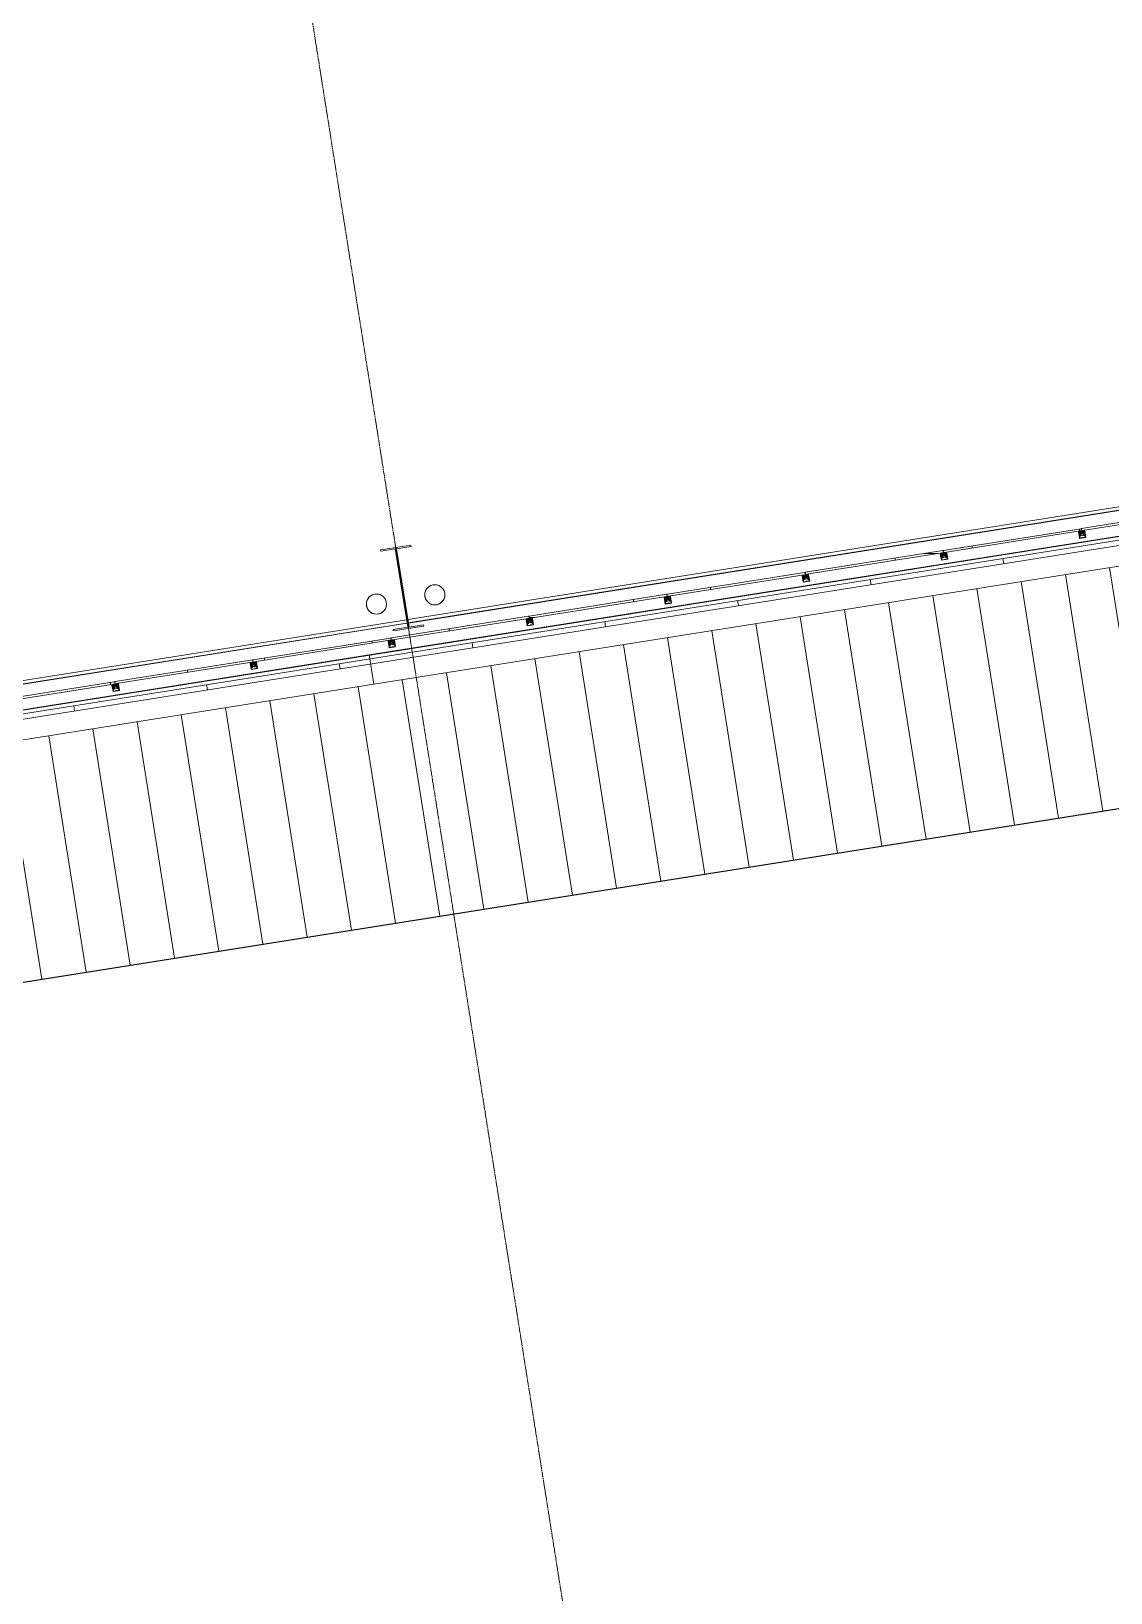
# Model space of a CAD drawing. Header units: millimetres. Extents: x -2355779 to -2216356, y 3874558 to 4068437.
# Drawn here: x -2249973 to -2241941, y 4003494 to 4015110 of the extents above; entities that cross this region are included whole.
import ezdxf

# ---------------------------------------------------------------- set-up
doc = ezdxf.new("R2010")
doc.units = ezdxf.units.MM
doc.linetypes.add('Grid Line', pattern=[21, 12, -3, 3, -3])
doc.linetypes.add('Overhead', pattern=[4, 2.5, -1.5])
for name, color, linetype, lineweight in [('A-CLNG', 13, 'Continuous', 5), ('A-DETL-GENF', 92, 'Continuous', 5), ('A-FLOR-OVHD', 1, 'Overhead', 13), ('A-GENM', 13, 'Continuous', 5), ('A-GLAZ-CURT', 52, 'Continuous', 5), ('A-GLAZ-CWMG', 51, 'Continuous', 5), ('A-ROOF', 132, 'Continuous', 5), ('A-ROOF-OTLN', 132, 'Continuous', 5), ('A-ROOF-PATT', 132, 'Continuous', 5), ('A-WALL-FNSH', 113, 'Continuous', 13), ('P-SANR-FIXT', 6, 'Continuous', 5), ('S-BEAM', 12, 'Continuous', 5), ('S-GRID', 1, 'Continuous', 5)]:
    doc.layers.add(name, color=color, linetype=linetype, lineweight=lineweight)
pattern_1 = [(270, (0, 0.5), (-15, -9e-16), [])]

# ---------------------------------------------------------------- blocks, each defined once
blk = doc.blocks.new('Structural Framing 24 - Structural Framing 1-1264814-GA - Part B 6m')
at = {"layer": 'S-BEAM', "lineweight": 13}
for p, q in [((-2247148, 4011287), (-2247375, 4011251)), ((-2247375, 4011251), (-2247373, 4011242)), ((-2247373, 4011242), (-2247265, 4011259)), ((-2247265, 4011259), (-2247172, 4010676)), ((-2247255, 4011260), (-2247146, 4011278)), ((-2247162, 4010678), (-2247255, 4011260)), ((-2247146, 4011278), (-2247148, 4011287)), ((-2247172, 4010676), (-2247281, 4010659)), ((-2247281, 4010659), (-2247279, 4010649)), ((-2247279, 4010649), (-2247052, 4010685)), ((-2247054, 4010695), (-2247162, 4010678)), ((-2247052, 4010685), (-2247054, 4010695))]:
    blk.add_line(p, q, dxfattribs=at)
blk = doc.blocks.new('Downpipe - Straight - 01 - 150D-V7-GA - Part B 6m')
at = {"layer": 'P-SANR-FIXT'}
for start, end in [(0, 180), (360, 180), (180, 0), (180, 360)]:
    blk.add_arc((-40, 100), 75, start, end, dxfattribs=at)
blk = doc.blocks.new('Downpipe - Straight - 01 - 150D-V8-GA - Part B 6m')
at = {"layer": 'P-SANR-FIXT'}
for start, end in [(0, 180), (360, 180), (180, 0), (180, 360)]:
    blk.add_arc((-40, 100), 75, start, end, dxfattribs=at)
blk = doc.blocks.new('Generic Models 20 - Generic Models 13-2246191-GA - Part B 6m')
at = {"layer": 'A-GENM', "lineweight": 13}
for p, q in [((-2232251, 4012878), (-2247458, 4010470)), ((-2247424, 4010252), (-2232217, 4012661)), ((-2247458, 4010470), (-2250191, 4010037)), ((-2247424, 4010252), (-2247458, 4010470)), ((-2247458, 4010470), (-2247424, 4010252)), ((-2250157, 4009820), (-2247424, 4010252))]:
    blk.add_line(p, q, dxfattribs=at)
blk = doc.blocks.new('MulticellPanel_Polycarbonate_Danpal_1040w - Grey-V54-GA - Part B 6m')
at = {"layer": 'A-GENM'}
h = blk.add_hatch(dxfattribs=at)
h.set_pattern_fill('FP_52', color=256, style=0, pattern_type=2)
h.set_pattern_definition(pattern_1)
h.paths.add_polyline_path([(-513, -1), (-514, 0), (-515, 1)])
h.paths.add_polyline_path([(519, -2), (517, -2), (519, -2)])
h.paths.add_polyline_path([(519, 8), (519, 9), (517, 16)])
for p, q in [((-520, 13), (-520, 9)), ((520, 9), (520, 13)), ((-519, -15), (-516, -15)), ((-515, -11), (-513, -6)), ((-513, -6), (-515, -6)), ((-513, -10), (-515, -11)), ((-514, -14), (-513, -10)), ((515, -6), (513, -6)), ((513, -6), (515, -11)), ((515, -11), (513, -10)), ((513, -10), (514, -14)), ((516, -15), (519, -15))]:
    blk.add_line(p, q, dxfattribs=at)
for centre, radius, start, end in [((-517, 13), 3, 105, 180), ((-520, 8), 1.2, 15, 89.9998), ((-520, 8), 1.2, 285.0002, 330.0001), ((517, 13), 3, 360, 75), ((520, 8), 1.2, 90.0002, 150.0001), ((520, 8), 1.2, 195, 239.9999), ((-520, -3), 1.2, 285.0002, 330.0001), ((-519, -14), 1.5, 180, 270), ((-520, -3), 1.2, 15, 60.6882), ((-516, -14), 1.5, 270, 333.1609), ((-511, -2), 2, 90, 158.7864), ((511, -2), 2, 21.2136, 76.2427), ((516, -14), 1.5, 206.8391, 270), ((520, -3), 1.2, 135.0001, 150.0001), ((520, -3), 1.2, 195, 239.9999), ((519, -14), 1.5, 270, 0)]:
    blk.add_arc(centre, radius, start, end, dxfattribs=at)
blk = doc.blocks.new('MulticellPanel_Polycarbonate_Danpal_1040w - Grey-V55-GA - Part B 6m')
at = {"layer": 'A-GENM'}
h = blk.add_hatch(dxfattribs=at)
h.set_pattern_fill('FP_52', color=256, style=0, pattern_type=2)
h.set_pattern_definition(pattern_1)
h.paths.add_polyline_path([(-513, -1), (-514, 1), (-514, 0)])
h.paths.add_polyline_path([(519, -2), (517, -2), (519, -2)])
h.paths.add_polyline_path([(519, 8), (519, 9), (517, 16)])
for p, q in [((-520, 13), (-520, 9)), ((520, 9), (520, 13)), ((-519, -15), (-516, -15)), ((-515, -11), (-513, -6)), ((-513, -6), (-515, -6)), ((-513, -10), (-515, -11)), ((-514, -14), (-513, -10)), ((515, -6), (513, -6)), ((513, -6), (515, -11)), ((515, -11), (513, -10)), ((513, -10), (514, -14)), ((516, -15), (519, -15))]:
    blk.add_line(p, q, dxfattribs=at)
for centre, radius, start, end in [((-517, 13), 3, 105, 180), ((-520, 8), 1.2, 15, 89.9998), ((-520, 8), 1.2, 285.0002, 330.0001), ((517, 13), 3, 360, 75), ((520, 8), 1.2, 90.0002, 150.0001), ((520, 8), 1.2, 195, 239.9999), ((-520, -3), 1.2, 285.0002, 330.0001), ((-519, -14), 1.5, 180, 270), ((-520, -3), 1.2, 15, 59.9999), ((-516, -14), 1.5, 270, 333.1609), ((-511, -2), 2, 90, 158.7864), ((511, -2), 2, 21.2136, 76.2427), ((516, -14), 1.5, 206.8391, 270), ((520, -3), 1.2, 135.0001, 150.0001), ((520, -3), 1.2, 195, 239.9999), ((519, -14), 1.5, 270, 0)]:
    blk.add_arc(centre, radius, start, end, dxfattribs=at)
blk = doc.blocks.new('MulticellPanel_Polycarbonate_Danpal_1040w - Grey-2872306-GA - Part B 6m')
at = {"layer": 'A-GENM'}
h = blk.add_hatch(dxfattribs=at)
h.set_pattern_fill('FP_52', color=256, style=0, pattern_type=2)
h.set_pattern_definition(pattern_1)
h.paths.add_polyline_path([(-513, -1), (-514, 0), (-515, 1)])
h.paths.add_polyline_path([(519, -2), (517, -2), (519, -2)])
h.paths.add_polyline_path([(519, 8), (519, 9), (517, 16)])
for p, q in [((-520, 13), (-520, 9)), ((520, 9), (520, 13)), ((-519, -15), (-516, -15)), ((-515, -11), (-513, -6)), ((-513, -6), (-515, -6)), ((-513, -10), (-515, -11)), ((-514, -14), (-513, -10)), ((515, -6), (513, -6)), ((513, -6), (515, -11)), ((515, -11), (513, -10)), ((513, -10), (514, -14)), ((516, -15), (519, -15))]:
    blk.add_line(p, q, dxfattribs=at)
for centre, radius, start, end in [((-517, 13), 3, 105, 180), ((-520, 8), 1.2, 15, 89.9998), ((-520, 8), 1.2, 285.0002, 330.0001), ((517, 13), 3, 360, 75), ((520, 8), 1.2, 90.0002, 150.0001), ((520, 8), 1.2, 195, 239.9999), ((-520, -3), 1.2, 285.0002, 330.0001), ((-519, -14), 1.5, 180, 270), ((-520, -3), 1.2, 15, 59.9999), ((-516, -14), 1.5, 270, 333.1609), ((-511, -2), 2, 90, 158.7864), ((511, -2), 2, 21.2136, 76.2427), ((516, -14), 1.5, 206.8391, 270), ((520, -3), 1.2, 135.0001, 150.0001), ((520, -3), 1.2, 195, 239.9999), ((519, -14), 1.5, 270, 0)]:
    blk.add_arc(centre, radius, start, end, dxfattribs=at)
blk = doc.blocks.new('MulticellPanel_Polycarbonate_Danpal_1040w - Grey-V63-GA - Part B 6m')
at = {"layer": 'A-GENM'}
h = blk.add_hatch(dxfattribs=at)
h.set_pattern_fill('FP_60', color=256, style=0, pattern_type=2)
h.set_pattern_definition([(81, (1594809.2, -4312767.3), (-790.15067, 125.14757), []), (171, (1594809.2, -4312767.3), (-125.14757, -790.15067), [])])
h.paths.add_polyline_path([(-515, -6), (-513, -1), (-519, -3)])
h.paths.add_polyline_path([(-520, -14), (-515, -11), (-515, -6), (-520, -4)])
h.paths.add_polyline_path([(-520, -2), (-513, -1), (-520, 7)])
h.paths.add_polyline_path([(-511, 0), (511, 0), (519, 8), (517, 16), (-517, 16), (-519, 8)])
h.paths.add_polyline_path([(515, -6), (519, -3), (513, -1)])
h.paths.add_polyline_path([(520, -14), (520, -4), (515, -6), (515, -11)])
h.paths.add_polyline_path([(513, -1), (520, -2), (520, 7)])
for p, q in [((-520, 13), (-520, 9)), ((-520, 7), (-520, -2)), ((517, 16), (-517, 16)), ((520, 9), (520, 13)), ((520, -2), (520, 7)), ((-520, -4), (-520, -14)), ((-519, -15), (-516, -15)), ((-515, -6), (-513, -1)), ((-515, -11), (-513, -6)), ((-513, -6), (-515, -6)), ((-513, -10), (-515, -11)), ((-514, -14), (-513, -10)), ((-511, 0), (511, 0)), ((513, -1), (515, -6)), ((515, -6), (513, -6)), ((513, -6), (515, -11)), ((515, -11), (513, -10)), ((513, -10), (514, -14)), ((516, -15), (519, -15)), ((520, -14), (520, -4))]:
    blk.add_line(p, q, dxfattribs=at)
for centre, radius, start, end in [((-517, 13), 3, 90, 180), ((-520, 8), 1.2, 270.0002, 89.9998), ((517, 13), 3, 360, 90), ((520, 8), 1.2, 90.0002, 269.9998), ((-520, -3), 1.2, 270.0002, 89.9998), ((-519, -14), 1.5, 180, 270), ((-516, -14), 1.5, 270, 333.1609), ((-511, -2), 2, 90, 158.7864), ((511, -2), 2, 21.2136, 90), ((516, -14), 1.5, 206.8391, 270), ((520, -3), 1.2, 90.0002, 269.9998), ((519, -14), 1.5, 270, 360)]:
    blk.add_arc(centre, radius, start, end, dxfattribs=at)
blk = doc.blocks.new('MulticellPanel_Polycarbonate_Danpal_1040w - Grey-V64-GA - Part B 6m')
at = {"layer": 'A-GENM'}
h = blk.add_hatch(dxfattribs=at)
h.set_pattern_fill('FP_61', color=256, style=0, pattern_type=2)
h.set_pattern_definition([(81, (1593769.2, -4312767.3), (-790.15067, 125.14757), []), (171, (1593769.2, -4312767.3), (-125.14757, -790.15067), [])])
h.paths.add_polyline_path([(-515, -6), (-514, -2), (-519, -3), (-515, -6)])
h.paths.add_polyline_path([(-520, -14), (-515, -11), (-515, -6), (-520, -4)])
h.paths.add_polyline_path([(-520, -2), (-514, 0), (-520, 7)])
h.paths.add_polyline_path([(-511, 0), (511, 0), (519, 8), (517, 16), (-517, 16), (-519, 8), (-514, 3)])
h.paths.add_polyline_path([(515, -6), (519, -3), (513, -1)])
h.paths.add_polyline_path([(520, -14), (520, -4), (515, -6), (515, -11)])
h.paths.add_polyline_path([(513, -1), (520, -2), (520, 7)])
for p, q in [((-520, 13), (-520, 9)), ((-520, 7), (-520, -2)), ((517, 16), (-517, 16)), ((520, 9), (520, 13)), ((520, -2), (520, 7)), ((-520, -4), (-520, -14)), ((-519, -15), (-516, -15)), ((-515, -6), (-513, -1)), ((-515, -11), (-513, -6)), ((-513, -6), (-515, -6)), ((-513, -10), (-515, -11)), ((-514, -14), (-513, -10)), ((-511, 0), (511, 0)), ((513, -1), (515, -6)), ((515, -6), (513, -6)), ((513, -6), (515, -11)), ((515, -11), (513, -10)), ((513, -10), (514, -14)), ((516, -15), (519, -15)), ((520, -14), (520, -4))]:
    blk.add_line(p, q, dxfattribs=at)
for centre, radius, start, end in [((-517, 13), 3, 90, 180), ((-520, 8), 1.2, 270.0002, 89.9998), ((517, 13), 3, 360, 90), ((520, 8), 1.2, 90.0002, 269.9998), ((-520, -3), 1.2, 270.0002, 89.9998), ((-519, -14), 1.5, 180, 270), ((-516, -14), 1.5, 270, 333.1609), ((-511, -2), 2, 90, 158.7864), ((511, -2), 2, 21.2136, 90), ((516, -14), 1.5, 206.8391, 270), ((520, -3), 1.2, 90.0002, 269.9998), ((519, -14), 1.5, 270, 360)]:
    blk.add_arc(centre, radius, start, end, dxfattribs=at)
blk = doc.blocks.new('MulticellPanel_Polycarbonate_Danpal_1040w - Grey-V65-GA - Part B 6m')
at = {"layer": 'A-GENM'}
h = blk.add_hatch(dxfattribs=at)
h.set_pattern_fill('FP_62', color=256, style=0, pattern_type=2)
h.set_pattern_definition([(81, (1592729.2, -4312767.3), (-790.15067, 125.14757), []), (171, (1592729.2, -4312767.3), (-125.14757, -790.15067), [])])
h.paths.add_polyline_path([(-515, -6), (-513, -1), (-519, -3)])
h.paths.add_polyline_path([(-520, -14), (-515, -11), (-515, -6), (-520, -4)])
h.paths.add_polyline_path([(-520, -2), (-513, -1), (-520, 7)])
h.paths.add_polyline_path([(-511, 0), (511, 0), (519, 8), (517, 16), (-517, 16), (-519, 8)])
h.paths.add_polyline_path([(515, -6), (519, -3), (513, -1)])
h.paths.add_polyline_path([(520, -14), (520, -4), (515, -6), (515, -11)])
h.paths.add_polyline_path([(513, -1), (520, -2), (520, 7)])
for p, q in [((-520, 13), (-520, 9)), ((-520, 7), (-520, -2)), ((517, 16), (-517, 16)), ((520, 9), (520, 13)), ((520, -2), (520, 7)), ((-520, -4), (-520, -14)), ((-519, -15), (-516, -15)), ((-515, -6), (-513, -1)), ((-515, -11), (-513, -6)), ((-513, -6), (-515, -6)), ((-513, -10), (-515, -11)), ((-514, -14), (-513, -10)), ((-511, 0), (511, 0)), ((513, -1), (515, -6)), ((515, -6), (513, -6)), ((513, -6), (515, -11)), ((515, -11), (513, -10)), ((513, -10), (514, -14)), ((516, -15), (519, -15)), ((520, -14), (520, -4))]:
    blk.add_line(p, q, dxfattribs=at)
for centre, radius, start, end in [((-517, 13), 3, 90, 180), ((-520, 8), 1.2, 270.0002, 89.9998), ((517, 13), 3, 360, 90), ((520, 8), 1.2, 90.0002, 269.9998), ((-520, -3), 1.2, 270.0002, 89.9998), ((-519, -14), 1.5, 180, 270), ((-516, -14), 1.5, 270, 333.1609), ((-511, -2), 2, 90, 158.7864), ((511, -2), 2, 21.2136, 90), ((516, -14), 1.5, 206.8391, 270), ((520, -3), 1.2, 90.0002, 269.9998), ((519, -14), 1.5, 270, 360)]:
    blk.add_arc(centre, radius, start, end, dxfattribs=at)
blk = doc.blocks.new('MulticellPanel_Polycarbonate_Danpal_1040w - Grey-V66-GA - Part B 6m')
at = {"layer": 'A-GENM'}
h = blk.add_hatch(dxfattribs=at)
h.set_pattern_fill('FP_63', color=256, style=0, pattern_type=2)
h.set_pattern_definition([(81, (1591689.2, -4312767.3), (-790.15067, 125.14757), []), (171, (1591689.2, -4312767.3), (-125.14757, -790.15067), [])])
h.paths.add_polyline_path([(-515, -6), (-513, -1), (-519, -3)])
h.paths.add_polyline_path([(-520, -14), (-515, -11), (-515, -6), (-520, -4)])
h.paths.add_polyline_path([(-520, -2), (-513, -1), (-520, 7)])
h.paths.add_polyline_path([(-511, 0), (511, 0), (519, 8), (517, 16), (-517, 16), (-519, 8)])
h.paths.add_polyline_path([(515, -6), (519, -3), (513, -1)])
h.paths.add_polyline_path([(520, -14), (520, -4), (515, -6), (515, -11)])
h.paths.add_polyline_path([(513, -1), (520, -2), (520, 7)])
for p, q in [((-520, 13), (-520, 9)), ((-520, 7), (-520, -2)), ((517, 16), (-517, 16)), ((520, 9), (520, 13)), ((520, -2), (520, 7)), ((-520, -4), (-520, -14)), ((-519, -15), (-516, -15)), ((-515, -6), (-513, -1)), ((-515, -11), (-513, -6)), ((-513, -6), (-515, -6)), ((-513, -10), (-515, -11)), ((-514, -14), (-513, -10)), ((-511, 0), (511, 0)), ((513, -1), (515, -6)), ((515, -6), (513, -6)), ((513, -6), (515, -11)), ((515, -11), (513, -10)), ((513, -10), (514, -14)), ((516, -15), (519, -15)), ((520, -14), (520, -4))]:
    blk.add_line(p, q, dxfattribs=at)
for centre, radius, start, end in [((-517, 13), 3, 90, 180), ((-520, 8), 1.2, 270.0002, 89.9998), ((517, 13), 3, 360, 90), ((520, 8), 1.2, 90.0002, 269.9998), ((-520, -3), 1.2, 270.0002, 89.9998), ((-519, -14), 1.5, 180, 270), ((-516, -14), 1.5, 270, 333.1609), ((-511, -2), 2, 90, 158.7864), ((511, -2), 2, 21.2136, 90), ((516, -14), 1.5, 206.8391, 270), ((520, -3), 1.2, 90.0002, 269.9998), ((519, -14), 1.5, 270, 360)]:
    blk.add_arc(centre, radius, start, end, dxfattribs=at)
blk = doc.blocks.new('MulticellPanel_Polycarbonate_Danpal_1040w - Grey-V67-GA - Part B 6m')
at = {"layer": 'A-GENM'}
h = blk.add_hatch(dxfattribs=at)
h.set_pattern_fill('FP_64', color=256, style=0, pattern_type=2)
h.set_pattern_definition([(81, (1590649.2, -4312767.3), (-790.15067, 125.14757), []), (171, (1590649.2, -4312767.3), (-125.14757, -790.15067), [])])
h.paths.add_polyline_path([(-515, -6), (-513, -1), (-519, -3)])
h.paths.add_polyline_path([(-520, -14), (-515, -11), (-515, -6), (-520, -4)])
h.paths.add_polyline_path([(-520, -2), (-513, -1), (-520, 7)])
h.paths.add_polyline_path([(-511, 0), (511, 0), (519, 8), (517, 16), (-517, 16), (-519, 8)])
h.paths.add_polyline_path([(515, -6), (519, -3), (513, -1)])
h.paths.add_polyline_path([(520, -14), (520, -4), (515, -6), (515, -11)])
h.paths.add_polyline_path([(513, -1), (520, -2), (520, 7), (517, 4)])
for p, q in [((-520, 13), (-520, 9)), ((-520, 7), (-520, -2)), ((517, 16), (-517, 16)), ((520, 9), (520, 13)), ((520, -2), (520, 7)), ((-520, -4), (-520, -14)), ((-519, -15), (-516, -15)), ((-515, -6), (-513, -1)), ((-515, -11), (-513, -6)), ((-513, -6), (-515, -6)), ((-513, -10), (-515, -11)), ((-514, -14), (-513, -10)), ((-511, 0), (511, 0)), ((513, -1), (515, -6)), ((515, -6), (513, -6)), ((513, -6), (515, -11)), ((515, -11), (513, -10)), ((513, -10), (514, -14)), ((516, -15), (519, -15)), ((520, -14), (520, -4))]:
    blk.add_line(p, q, dxfattribs=at)
for centre, radius, start, end in [((-517, 13), 3, 90, 180), ((-520, 8), 1.2, 270.0002, 89.9998), ((517, 13), 3, 360, 90), ((520, 8), 1.2, 90.0002, 269.9998), ((-520, -3), 1.2, 270.0002, 89.9998), ((-519, -14), 1.5, 180, 270), ((-516, -14), 1.5, 270, 333.1609), ((-511, -2), 2, 90, 158.7864), ((511, -2), 2, 21.2136, 90), ((516, -14), 1.5, 206.8391, 270), ((520, -3), 1.2, 90.0002, 269.9998), ((519, -14), 1.5, 270, 360)]:
    blk.add_arc(centre, radius, start, end, dxfattribs=at)
blk = doc.blocks.new('MulticellPanel_Polycarbonate_Danpal_1040w - Grey-V68-GA - Part B 6m')
at = {"layer": 'A-GENM'}
h = blk.add_hatch(dxfattribs=at)
h.set_pattern_fill('FP_65', color=256, style=0, pattern_type=2)
h.set_pattern_definition([(81, (1589609.2, -4312767.3), (-790.15067, 125.14757), []), (171, (1589609.2, -4312767.3), (-125.14757, -790.15067), [])])
h.paths.add_polyline_path([(-515, -6), (-513, -1), (-519, -3)])
h.paths.add_polyline_path([(-520, -14), (-515, -11), (-515, -6), (-520, -4)])
h.paths.add_polyline_path([(-520, -2), (-513, -1), (-520, 7), (-520, 3)])
h.paths.add_polyline_path([(-511, 0), (511, 0), (519, 8), (517, 16), (-517, 16), (-519, 8), (-513, 2)])
h.paths.add_polyline_path([(515, -6), (519, -3), (513, -1)])
h.paths.add_polyline_path([(520, -14), (520, -4), (515, -6), (515, -11)])
h.paths.add_polyline_path([(513, -1), (520, -2), (520, 7)])
for p, q in [((-520, 13), (-520, 9)), ((-520, 7), (-520, -2)), ((517, 16), (-517, 16)), ((520, 9), (520, 13)), ((520, -2), (520, 7)), ((-520, -4), (-520, -14)), ((-519, -15), (-516, -15)), ((-515, -6), (-513, -1)), ((-515, -11), (-513, -6)), ((-513, -6), (-515, -6)), ((-513, -10), (-515, -11)), ((-514, -14), (-513, -10)), ((-511, 0), (511, 0)), ((513, -1), (515, -6)), ((515, -6), (513, -6)), ((513, -6), (515, -11)), ((515, -11), (513, -10)), ((513, -10), (514, -14)), ((516, -15), (519, -15)), ((520, -14), (520, -4))]:
    blk.add_line(p, q, dxfattribs=at)
for centre, radius, start, end in [((-517, 13), 3, 90, 180), ((-520, 8), 1.2, 270.0002, 89.9998), ((517, 13), 3, 360, 90), ((520, 8), 1.2, 90.0002, 269.9998), ((-520, -3), 1.2, 270.0002, 89.9998), ((-519, -14), 1.5, 180, 270), ((-516, -14), 1.5, 270, 333.1609), ((-511, -2), 2, 90, 158.7864), ((511, -2), 2, 21.2136, 90), ((516, -14), 1.5, 206.8391, 270), ((520, -3), 1.2, 90.0002, 269.9998), ((519, -14), 1.5, 270, 360)]:
    blk.add_arc(centre, radius, start, end, dxfattribs=at)
blk = doc.blocks.new('MulticellPanel_Polycarbonate_Danpal_1040w - Grey-V69-GA - Part B 6m')
at = {"layer": 'A-GENM'}
h = blk.add_hatch(dxfattribs=at)
h.set_pattern_fill('FP_66', color=256, style=0, pattern_type=2)
h.set_pattern_definition([(81, (1588569.2, -4312767.3), (-790.15067, 125.14757), []), (171, (1588569.2, -4312767.3), (-125.14757, -790.15067), [])])
h.paths.add_polyline_path([(-515, -6), (-513, -1), (-519, -3)])
h.paths.add_polyline_path([(-520, -14), (-515, -11), (-515, -6), (-520, -4)])
h.paths.add_polyline_path([(-520, -2), (-513, -1), (-520, 7)])
h.paths.add_polyline_path([(-511, 0), (511, 0), (519, 8), (517, 16), (-517, 16), (-519, 8)])
h.paths.add_polyline_path([(515, -6), (519, -3), (513, -1)])
h.paths.add_polyline_path([(520, -14), (520, -4), (515, -6), (515, -11)])
h.paths.add_polyline_path([(513, -1), (520, -2), (520, 7)])
for p, q in [((-520, 13), (-520, 9)), ((-520, 7), (-520, -2)), ((517, 16), (-517, 16)), ((520, 9), (520, 13)), ((520, -2), (520, 7)), ((-520, -4), (-520, -14)), ((-519, -15), (-516, -15)), ((-515, -6), (-513, -1)), ((-515, -11), (-513, -6)), ((-513, -6), (-515, -6)), ((-513, -10), (-515, -11)), ((-514, -14), (-513, -10)), ((-511, 0), (511, 0)), ((513, -1), (515, -6)), ((515, -6), (513, -6)), ((513, -6), (515, -11)), ((515, -11), (513, -10)), ((513, -10), (514, -14)), ((516, -15), (519, -15)), ((520, -14), (520, -4))]:
    blk.add_line(p, q, dxfattribs=at)
for centre, radius, start, end in [((-517, 13), 3, 90, 180), ((-520, 8), 1.2, 270.0002, 89.9998), ((517, 13), 3, 360, 90), ((520, 8), 1.2, 90.0002, 269.9998), ((-520, -3), 1.2, 270.0002, 89.9998), ((-519, -14), 1.5, 180, 270), ((-516, -14), 1.5, 270, 333.1609), ((-511, -2), 2, 90, 158.7864), ((511, -2), 2, 21.2136, 90), ((516, -14), 1.5, 206.8391, 270), ((520, -3), 1.2, 90.0002, 269.9998), ((519, -14), 1.5, 270, 360)]:
    blk.add_arc(centre, radius, start, end, dxfattribs=at)
blk = doc.blocks.new('MulticellPanel_Polycarbonate_Danpal_1040w - Grey-V70-GA - Part B 6m')
at = {"layer": 'A-GENM'}
h = blk.add_hatch(dxfattribs=at)
h.set_pattern_fill('FP_67', color=256, style=0, pattern_type=2)
h.set_pattern_definition([(81, (1587529.2, -4312767.3), (-790.15067, 125.14757), []), (171, (1587529.2, -4312767.3), (-125.14757, -790.15067), [])])
h.paths.add_polyline_path([(-515, -6), (-513, -1), (-519, -3)])
h.paths.add_polyline_path([(-520, -14), (-515, -11), (-515, -6), (-520, -4)])
h.paths.add_polyline_path([(-520, -2), (-513, -1), (-520, 7)])
h.paths.add_polyline_path([(-511, 0), (511, 0), (519, 8), (517, 16), (-517, 16), (-519, 8)])
h.paths.add_polyline_path([(515, -6), (519, -3), (513, -1)])
h.paths.add_polyline_path([(520, -14), (520, -4), (515, -6), (515, -11)])
h.paths.add_polyline_path([(513, -1), (520, -2), (520, 7)])
for p, q in [((-520, 13), (-520, 9)), ((-520, 7), (-520, -2)), ((517, 16), (-517, 16)), ((520, 9), (520, 13)), ((520, -2), (520, 7)), ((-520, -4), (-520, -14)), ((-519, -15), (-516, -15)), ((-515, -6), (-513, -1)), ((-515, -11), (-513, -6)), ((-513, -6), (-515, -6)), ((-513, -10), (-515, -11)), ((-514, -14), (-513, -10)), ((-511, 0), (511, 0)), ((513, -1), (515, -6)), ((515, -6), (513, -6)), ((513, -6), (515, -11)), ((515, -11), (513, -10)), ((513, -10), (514, -14)), ((516, -15), (519, -15)), ((520, -14), (520, -4))]:
    blk.add_line(p, q, dxfattribs=at)
for centre, radius, start, end in [((-517, 13), 3, 90, 180), ((-520, 8), 1.2, 270.0002, 89.9998), ((517, 13), 3, 360, 90), ((520, 8), 1.2, 90.0002, 269.9998), ((-520, -3), 1.2, 270.0002, 89.9998), ((-519, -14), 1.5, 180, 270), ((-516, -14), 1.5, 270, 333.1609), ((-511, -2), 2, 90, 158.7864), ((511, -2), 2, 21.2136, 90), ((516, -14), 1.5, 206.8391, 270), ((520, -3), 1.2, 90.0002, 269.9998), ((519, -14), 1.5, 270, 360)]:
    blk.add_arc(centre, radius, start, end, dxfattribs=at)
blk = doc.blocks.new('MulticellPanel_Polycarbonate_Danpal_1040w - Grey-V71-GA - Part B 6m')
at = {"layer": 'A-GENM'}
h = blk.add_hatch(dxfattribs=at)
h.set_pattern_fill('FP_68', color=256, style=0, pattern_type=2)
h.set_pattern_definition([(81, (1586489.2, -4312767.3), (-790.15067, 125.14757), []), (171, (1586489.2, -4312767.3), (-125.14757, -790.15067), [])])
h.paths.add_polyline_path([(-515, -6), (-513, -1), (-519, -3)])
h.paths.add_polyline_path([(-520, -14), (-515, -11), (-515, -6), (-520, -4)])
h.paths.add_polyline_path([(-520, -2), (-513, -1), (-520, 7)])
h.paths.add_polyline_path([(-511, 0), (511, 0), (519, 8), (517, 16), (-517, 16), (-519, 8)])
h.paths.add_polyline_path([(515, -6), (519, -3), (513, -1)])
h.paths.add_polyline_path([(520, -14), (520, -4), (515, -6), (515, -11)])
h.paths.add_polyline_path([(513, -1), (520, -2), (520, 7)])
for p, q in [((-520, 13), (-520, 9)), ((-520, 7), (-520, -2)), ((517, 16), (-517, 16)), ((520, 9), (520, 13)), ((520, -2), (520, 7)), ((-520, -4), (-520, -14)), ((-519, -15), (-516, -15)), ((-515, -6), (-513, -1)), ((-515, -11), (-513, -6)), ((-513, -6), (-515, -6)), ((-513, -10), (-515, -11)), ((-514, -14), (-513, -10)), ((-511, 0), (511, 0)), ((513, -1), (515, -6)), ((515, -6), (513, -6)), ((513, -6), (515, -11)), ((515, -11), (513, -10)), ((513, -10), (514, -14)), ((516, -15), (519, -15)), ((520, -14), (520, -4))]:
    blk.add_line(p, q, dxfattribs=at)
for centre, radius, start, end in [((-517, 13), 3, 90, 180), ((-520, 8), 1.2, 270.0002, 89.9998), ((517, 13), 3, 360, 90), ((520, 8), 1.2, 90.0002, 269.9998), ((-520, -3), 1.2, 270.0002, 89.9998), ((-519, -14), 1.5, 180, 270), ((-516, -14), 1.5, 270, 333.1609), ((-511, -2), 2, 90, 158.7864), ((511, -2), 2, 21.2136, 90), ((516, -14), 1.5, 206.8391, 270), ((520, -3), 1.2, 90.0002, 269.9998), ((519, -14), 1.5, 270, 360)]:
    blk.add_arc(centre, radius, start, end, dxfattribs=at)
blk = doc.blocks.new('Rectangular Mullion - DPAEC50-1105308-GA - Part B 6m')
at = {"layer": 'A-DETL-GENF'}
for p, q in [((24, 54), (-24, 54)), ((-24, 54), (-24, 5)), ((-23, 3), (-18, 3)), ((-22, 7), (-22, 34)), ((-21, 43), (-21, 50)), ((-21, 35), (-18, 35)), ((-17, 7), (-21, 6)), ((-20, 51), (-1, 51)), ((-20, 41), (-20, 43)), ((-15, 18), (-20, 9)), ((-20, 9), (-15, 17)), ((-20, 9), (-20, 7)), ((-20, 8), (-20, 9)), ((-14, 8), (-20, 8)), ((-20, 7), (-14, 7)), ((-17, 40), (-19, 40)), ((-10, 37), (-18, 37)), ((-18, 35), (-18, 22)), ((-16, 22), (-17, 35)), ((-17, 35), (-9, 35)), ((-9, 20), (-14, 20)), ((-14, 19), (-10, 19)), ((-9, 9), (-13, 8)), ((-13, 7), (-7, 9)), ((-8, 2), (-12, 1)), ((-12, 1), (-9, 1)), ((-8, 37), (-9, 37)), ((9, 34), (-9, 34)), ((-9, 34), (-8, 34)), ((-7, 9), (-9, 5)), ((-9, 4), (-7, 4)), ((-8, 36), (-8, 37)), ((-8, 34), (-8, 22)), ((-8, 5), (-6, 10)), ((-6, 10), (-8, 9)), ((-8, 2), (-6, 5)), ((-6, 5), (-8, 5)), ((-7, 4), (-8, 2)), ((-7, 22), (-7, 34)), ((-7, 34), (7, 34)), ((-4, 23), (3, 23)), ((3, 23), (-4, 23)), ((-1, 51), (0, 52)), ((0, 52), (1, 51)), ((1, 51), (20, 51)), ((8, 9), (6, 10)), ((6, 10), (8, 5)), ((8, 5), (6, 5)), ((6, 5), (8, 2)), ((7, 34), (7, 22)), ((9, 5), (7, 9)), ((7, 9), (13, 7)), ((8, 2), (7, 4)), ((7, 4), (9, 4)), ((9, 37), (8, 37)), ((8, 37), (8, 36)), ((8, 22), (8, 34)), ((8, 34), (9, 34)), ((12, 1), (8, 2)), ((9, 35), (17, 35)), ((14, 20), (9, 20)), ((13, 8), (9, 9)), ((9, 1), (12, 1)), ((18, 37), (10, 37)), ((10, 19), (14, 19)), ((20, 8), (14, 8)), ((14, 7), (20, 7)), ((20, 9), (15, 18)), ((15, 17), (20, 9)), ((17, 35), (16, 22)), ((19, 40), (17, 40)), ((21, 6), (17, 7)), ((18, 22), (18, 35)), ((18, 35), (21, 35)), ((18, 3), (23, 3)), ((20, 43), (20, 41)), ((20, 7), (20, 9)), ((20, 9), (20, 8)), ((21, 50), (21, 43)), ((22, 34), (22, 7)), ((24, 5), (24, 54))]:
    blk.add_line(p, q, dxfattribs=at)
for centre, radius, start, end in [((-23, 5), 1, 180, 270), ((-21, 39), 2.1, 75, 15), ((-21, 34), 1, 90, 180), ((-21, 7), 1, 180, 275), ((-20, 50), 1.2, 90, 180), ((-21, 39), 3.7, 75, 100.9055), ((-21, 39), 3.7, 325.4192, 15), ((-9, 28), 6, 90, 178.5709), ((137, 25), 152, 178.5709, 182.4896), ((137, 25), 152, 182.9076, 186.319), ((-9, 28), 5.2, 90, 178.5709), ((137, 25), 151, 178.5709, 181.8369), ((137, 25), 151, 182.064, 186.2791), ((137, 25), 152, 186.7358, 188.8939), ((137, 25), 151, 186.7315, 189.0318), ((-12, 2), 0.975, 188.8939, 275.24), ((-10, 38), 0.706, 289.0493, 354.5477), ((-4, 17), 6.58, 156.7371, 181.8449), ((16, 17), 26.5, 181.8449, 197.5886), ((-9, 36), 1, 270, 360), ((-4, 17), 5.98, 90, 181.8449), ((-4, 17), 6.58, 131.8412, 150.9148), ((16, 17), 25.9, 181.8449, 197.6717), ((-9, 4), 0.4, 157.1611, 284), ((-9, 2), 0.963, 275.24, 334.4387), ((-4, 17), 6.58, 90, 125.1634), ((3, 17), 5.98, 358.1551, 90), ((3, 17), 6.58, 54.8366, 90), ((9, 36), 1, 180, 270), ((3, 17), 6.58, 29.0852, 48.1588), ((-16, 17), 25.9, 342.3283, 358.1551), ((9, 2), 0.963, 205.5613, 264.76), ((10, 38), 0.706, 185.4523, 250.9507), ((9, 28), 6, 1.4287, 89.9792), ((9, 28), 5.2, 1.4291, 90), ((-16, 17), 26.5, 342.4114, 358.1551), ((9, 4), 0.4, 256, 22.8389), ((3, 17), 6.58, 358.1551, 23.2629), ((-137, 25), 151, 350.9682, 353.2685), ((12, 2), 0.975, 264.76, 351.1061), ((-137, 25), 151, 353.7209, 357.936), ((-137, 25), 152, 351.1061, 353.2642), ((-137, 25), 151, 358.1631, 1.4291), ((-137, 25), 152, 353.681, 357.0924), ((-137, 25), 152, 357.5109, 1.4287), ((21, 39), 3.7, 165, 214.5808), ((21, 39), 2.1, 165, 105), ((20, 50), 1.2, 360, 90), ((21, 39), 3.7, 79.0945, 105), ((21, 34), 1, 360, 90), ((21, 7), 1, 265, 360), ((23, 5), 1, 270, 360)]:
    blk.add_arc(centre, radius, start, end, dxfattribs=at)
for points, knots in [([(-18, 22), (-18, 22), (-18, 21), (-17, 21), (-17, 21), (-17, 21), (-17, 22), (-16, 22), (-16, 22), (-16, 22), (-16, 22)], [0, 0, 0, 0, 0.125, 0.25, 0.5, 0.625, 0.75, 0.875, 0.9375, 1, 1, 1, 1]), ([(-18, 3), (-18, 3), (-18, 4), (-18, 4), (-17, 4), (-17, 4), (-17, 4), (-17, 4), (-17, 5), (-17, 5), (-17, 5), (-17, 5), (-16, 6), (-16, 6), (-16, 6), (-16, 6), (-16, 6), (-17, 7), (-17, 7), (-17, 7), (-17, 7)], [0, 0, 0, 0, 0.083333, 0.166667, 0.208333, 0.25, 0.333333, 0.375, 0.416667, 0.458333, 0.5, 0.583333, 0.666667, 0.729167, 0.791667, 0.84375, 0.885417, 0.927083, 0.96875, 1, 1, 1, 1]), ([(16, 22), (16, 22), (16, 22), (16, 22), (17, 22), (17, 22), (17, 21), (18, 21), (18, 22)], [0, 0, 0, 0, 0.0625, 0.125, 0.1875, 0.3125, 0.4375, 1, 1, 1, 1]), ([(17, 7), (17, 7), (17, 7), (17, 7), (16, 6), (16, 6), (16, 6), (16, 6), (16, 6), (17, 5), (17, 5), (17, 4), (18, 3), (18, 3)], [0, 0, 0, 0, 0.03125, 0.072917, 0.114583, 0.15625, 0.208333, 0.270833, 0.333333, 0.416667, 0.583333, 0.75, 1, 1, 1, 1])]:
    blk.add_open_spline(points, degree=3, knots=knots, dxfattribs=at)
blk = doc.blocks.new('Rectangular Mullion - Mullion_FramedFacade_Danpal_DPAEC50-2873209-GA - Part B 6m')
at = {"layer": 'A-GLAZ-CWMG'}
for p, q in [((-18, 3), (-23, 3)), ((-20, 9), (-22, 9)), ((-21, 6), (-17, 7)), ((-20, 7), (-20, 9)), ((-14, 7), (-20, 7)), ((-9, 1), (-12, 1)), ((-8, 9), (-6, 10)), ((-6, 10), (-8, 5)), ((-8, 5), (-6, 5)), ((-6, 5), (-8, 2)), ((3, 23), (-4, 23)), ((8, 5), (6, 10)), ((6, 10), (8, 9)), ((8, 2), (6, 5)), ((6, 5), (8, 5)), ((12, 1), (9, 1)), ((20, 7), (14, 7)), ((17, 7), (21, 6)), ((23, 3), (18, 3)), ((22, 9), (20, 9)), ((20, 9), (20, 7))]:
    blk.add_line(p, q, dxfattribs=at)
for centre, radius, start, end in [((-23, 5), 1, 180, 270), ((-21, 7), 1, 227.5, 275), ((137, 25), 152, 186.7358, 188.8939), ((-12, 2), 0.975, 188.8939, 275.24), ((-4, 17), 5.98, 90, 181.8449), ((16, 17), 25.9, 181.8449, 197.6717), ((-9, 2), 0.963, 275.24, 334.4387), ((3, 17), 5.98, 358.1551, 90), ((-16, 17), 25.9, 342.3283, 358.1551), ((9, 2), 0.963, 205.5613, 264.76), ((12, 2), 0.975, 264.76, 351.1061), ((-137, 25), 152, 351.1061, 353.2642), ((21, 7), 1, 265, 360), ((23, 5), 1, 270, 0)]:
    blk.add_arc(centre, radius, start, end, dxfattribs=at)
for points, knots in [([(-17, 7), (-17, 7), (-17, 7), (-17, 7), (-16, 6), (-16, 6), (-16, 6), (-16, 6), (-16, 6), (-17, 5), (-17, 5), (-17, 5), (-17, 5), (-17, 4), (-17, 4), (-17, 4), (-17, 4), (-18, 4), (-18, 4), (-18, 3), (-18, 3)], [-1, -1, -1, -1, -0.96875, -0.927083, -0.885417, -0.84375, -0.791667, -0.729167, -0.666667, -0.583333, -0.5, -0.458333, -0.416667, -0.375, -0.333333, -0.25, -0.208333, -0.166667, -0.083333, 0, 0, 0, 0]), ([(18, 3), (18, 3), (17, 4), (17, 5), (17, 5), (16, 6), (16, 6), (16, 6), (16, 6), (16, 6), (17, 7), (17, 7), (17, 7), (17, 7)], [-1, -1, -1, -1, -0.75, -0.583333, -0.416667, -0.333333, -0.270833, -0.208333, -0.15625, -0.114583, -0.072917, -0.03125, 0, 0, 0, 0])]:
    blk.add_open_spline(points, degree=3, knots=knots, dxfattribs=at)
blk = doc.blocks.new('Area 51 Ceiling - External FC - Area 51 Ceiling - External FC-2924300-GA - Part B 6m')
at = {"layer": 'A-CLNG'}
blk.add_line((-2230824, 4011077), (-2277467, 4003689), dxfattribs=at)

msp = doc.modelspace()

# ---------------------------------------------------------------- hatches: boundary and pattern name
at = {"layer": 'A-ROOF-PATT'}
h = msp.add_hatch(dxfattribs=at)
h.set_pattern_fill('FP_1', color=256, style=0, pattern_type=2)
h.set_pattern_definition([(279, (-1462938.37, -496529.1), (328.900217, 52.092677), [])])
h.paths.add_polyline_path([(-2315000.3, 3995600.9), (-2315000.3, 3997735.7), (-2298694, 4000333.7), (-2287507.4, 3996890.6), (-2276664.1, 3998618.2), (-2277467.6, 4003690.7), (-2230824.1, 4011078.5), (-2230824.1, 4012946.5), (-2232226.8, 4012724.4), (-2232216.8, 4012661.2), (-2267213.3, 4007118), (-2267230.8, 4007180.1), (-2297808.2, 4002336.9), (-2297798.3, 4002273.7), (-2299705.2, 4001971.6), (-2299716.1, 4002034.7), (-2317931, 3999149.6), (-2316841.4, 3995992.2), (-2315476.4, 3995702.1)])
h.paths.add_polyline_path([(-2295367.1, 4001448.7), (-2295519.4, 4001905), (-2295363.2, 4001929.8), (-2295365.5, 4001649.7)])

# ---------------------------------------------------------------- linework, layer by layer
at = {"layer": 'A-FLOR-OVHD'}
msp.add_line((-2319737.4, 3999020.5), (-2231934.5, 4012927.6), dxfattribs=at)
at = {"layer": 'A-ROOF'}
msp.add_line((-2277467.6, 4003690.7), (-2230824.1, 4011078.5), dxfattribs=at)
at = {"layer": 'A-ROOF-OTLN'}
for p, q in [((-2236810.6, 4012375.3), (-2247171.5, 4010734.2)), ((-2247167.5, 4010709), (-2236806.6, 4012350)), ((-2247167.2, 4010707.3), (-2236806.3, 4012348.3)), ((-2247181.3, 4010732.6), (-2257542.2, 4009091.6)), ((-2257538.2, 4009066.3), (-2247177.3, 4010707.4)), ((-2257537.9, 4009064.6), (-2247177.1, 4010705.7))]:
    msp.add_line(p, q, dxfattribs=at)
at = {"layer": 'A-WALL-FNSH', "color": 250, "lineweight": 5}
for p, q in [((-2246687.2, 4010522.5), (-2239773.4, 4011617.6)), ((-2241755.1, 4011344.3), (-2250644.2, 4009936.3)), ((-2242742.7, 4011187.8), (-2242736.5, 4011148.3)), ((-2243730.4, 4011031.4), (-2243724.2, 4010991.9)), ((-2244718.1, 4010874.9), (-2244711.9, 4010835.4)), ((-2245705.8, 4010718.5), (-2245699.6, 4010679)), ((-2252613.4, 4009583.9), (-2246687.2, 4010522.5)), ((-2246693.5, 4010562.1), (-2246687.2, 4010522.5)), ((-2247681.2, 4010405.6), (-2247674.9, 4010366.1)), ((-2248668.9, 4010249.2), (-2248662.6, 4010209.7)), ((-2249656.6, 4010092.7), (-2249650.3, 4010053.2))]:
    msp.add_line(p, q, dxfattribs=at)
at = {"layer": 'S-GRID', "linetype": 'Grid Line'}
for p, q in [((-2245896.9, 4002655.4), (-2255785.7, 4065088.9)), ((-2319776.9, 3999014.2), (-2220382.6, 4014757.3))]:
    msp.add_line(p, q, dxfattribs=at)

# ---------------------------------------------------------------- block references
at = {"layer": 'A-CLNG'}
msp.add_blockref('Area 51 Ceiling - External FC - Area 51 Ceiling - External FC-2924300-GA - Part B 6m', (0, 0), dxfattribs=at)
at = {"layer": 'A-GENM'}
msp.add_blockref('Generic Models 20 - Generic Models 13-2246191-GA - Part B 6m', (0, 0), dxfattribs=at)
at = {"layer": 'A-GENM', "rotation": 9.000328388111924}
for name, p in [('MulticellPanel_Polycarbonate_Danpal_1040w - Grey-V71-GA - Part B 6m', (-2241645.3, 4011475.5)), ('MulticellPanel_Polycarbonate_Danpal_1040w - Grey-V70-GA - Part B 6m', (-2242672.5, 4011312.8)), ('MulticellPanel_Polycarbonate_Danpal_1040w - Grey-V69-GA - Part B 6m', (-2243699.7, 4011150.1)), ('MulticellPanel_Polycarbonate_Danpal_1040w - Grey-V68-GA - Part B 6m', (-2244726.9, 4010987.4)), ('MulticellPanel_Polycarbonate_Danpal_1040w - Grey-V67-GA - Part B 6m', (-2245754.1, 4010824.8)), ('MulticellPanel_Polycarbonate_Danpal_1040w - Grey-V66-GA - Part B 6m', (-2246781.3, 4010662.1)), ('MulticellPanel_Polycarbonate_Danpal_1040w - Grey-V65-GA - Part B 6m', (-2247808.5, 4010499.4)), ('MulticellPanel_Polycarbonate_Danpal_1040w - Grey-V64-GA - Part B 6m', (-2248835.7, 4010336.7)), ('MulticellPanel_Polycarbonate_Danpal_1040w - Grey-V63-GA - Part B 6m', (-2249862.9, 4010174))]:
    msp.add_blockref(name, p, dxfattribs=at)
at = {"layer": 'A-GLAZ-CURT', "rotation": 9.000328388111924}
for name, p in [('MulticellPanel_Polycarbonate_Danpal_1040w - Grey-2872306-GA - Part B 6m', (-2241645.3, 4011475.5)), ('MulticellPanel_Polycarbonate_Danpal_1040w - Grey-2872306-GA - Part B 6m', (-2242672.5, 4011312.8)), ('MulticellPanel_Polycarbonate_Danpal_1040w - Grey-2872306-GA - Part B 6m', (-2243699.7, 4011150.1)), ('MulticellPanel_Polycarbonate_Danpal_1040w - Grey-2872306-GA - Part B 6m', (-2244726.9, 4010987.4)), ('MulticellPanel_Polycarbonate_Danpal_1040w - Grey-2872306-GA - Part B 6m', (-2245754.1, 4010824.8)), ('MulticellPanel_Polycarbonate_Danpal_1040w - Grey-2872306-GA - Part B 6m', (-2246781.3, 4010662.1)), ('MulticellPanel_Polycarbonate_Danpal_1040w - Grey-2872306-GA - Part B 6m', (-2247808.5, 4010499.4)), ('MulticellPanel_Polycarbonate_Danpal_1040w - Grey-V55-GA - Part B 6m', (-2248835.7, 4010336.7)), ('MulticellPanel_Polycarbonate_Danpal_1040w - Grey-V54-GA - Part B 6m', (-2249862.9, 4010174))]:
    msp.add_blockref(name, p, dxfattribs=at)
at = {"layer": 'A-GLAZ-CWMG', "extrusion": (0, 0, -1), "rotation": 170.9996716118881}
for name, p in [('Rectangular Mullion - DPAEC50-1105308-GA - Part B 6m', (2242158.9, 4011394.2)), ('Rectangular Mullion - Mullion_FramedFacade_Danpal_DPAEC50-2873209-GA - Part B 6m', (2242158.9, 4011394.2)), ('Rectangular Mullion - DPAEC50-1105308-GA - Part B 6m', (2243186.1, 4011231.5)), ('Rectangular Mullion - Mullion_FramedFacade_Danpal_DPAEC50-2873209-GA - Part B 6m', (2243186.1, 4011231.5)), ('Rectangular Mullion - DPAEC50-1105308-GA - Part B 6m', (2244213.3, 4011068.8)), ('Rectangular Mullion - Mullion_FramedFacade_Danpal_DPAEC50-2873209-GA - Part B 6m', (2244213.3, 4011068.8)), ('Rectangular Mullion - DPAEC50-1105308-GA - Part B 6m', (2245240.5, 4010906.1)), ('Rectangular Mullion - Mullion_FramedFacade_Danpal_DPAEC50-2873209-GA - Part B 6m', (2245240.5, 4010906.1)), ('Rectangular Mullion - DPAEC50-1105308-GA - Part B 6m', (2246267.7, 4010743.4)), ('Rectangular Mullion - Mullion_FramedFacade_Danpal_DPAEC50-2873209-GA - Part B 6m', (2246267.7, 4010743.4)), ('Rectangular Mullion - DPAEC50-1105308-GA - Part B 6m', (2247294.9, 4010580.7)), ('Rectangular Mullion - Mullion_FramedFacade_Danpal_DPAEC50-2873209-GA - Part B 6m', (2247294.9, 4010580.7)), ('Rectangular Mullion - DPAEC50-1105308-GA - Part B 6m', (2248322.1, 4010418)), ('Rectangular Mullion - Mullion_FramedFacade_Danpal_DPAEC50-2873209-GA - Part B 6m', (2248322.1, 4010418)), ('Rectangular Mullion - DPAEC50-1105308-GA - Part B 6m', (2249349.3, 4010255.3)), ('Rectangular Mullion - Mullion_FramedFacade_Danpal_DPAEC50-2873209-GA - Part B 6m', (2249349.3, 4010255.3))]:
    msp.add_blockref(name, p, dxfattribs=at)
at = {"layer": 'P-SANR-FIXT', "rotation": 180}
for name, p in [('Downpipe - Straight - 01 - 150D-V8-GA - Part B 6m', (-2247010, 4011017.4)), ('Downpipe - Straight - 01 - 150D-V7-GA - Part B 6m', (-2247444.6, 4010948.5))]:
    msp.add_blockref(name, p, dxfattribs=at)
at = {"layer": 'S-BEAM'}
msp.add_blockref('Structural Framing 24 - Structural Framing 1-1264814-GA - Part B 6m', (0, 0), dxfattribs=at)

doc.saveas('drawing.dxf')
